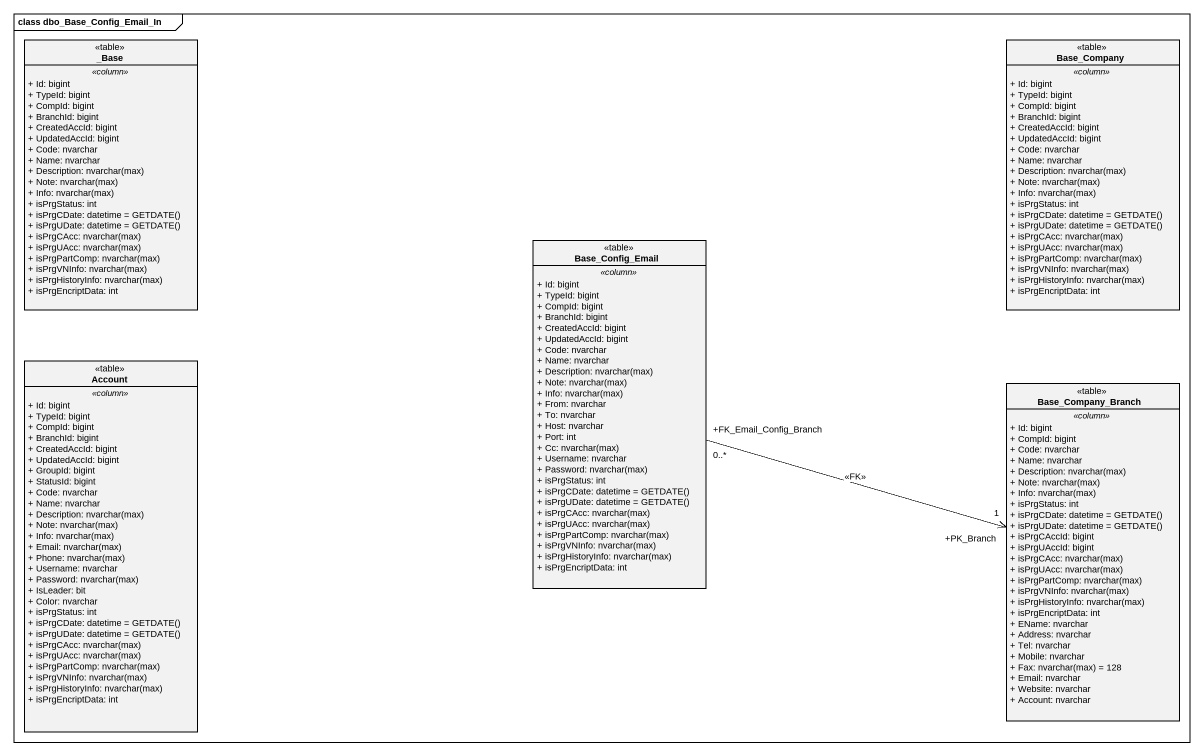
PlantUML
@startuml
mainframe class dbo_Base_Config_Email_In
hide circle
hide empty members
skinparam classAttributeIconSize 0
class "_Base" as Base <<table>> {
  .. <<column>> ..
  + Id: bigint
  + TypeId: bigint
  + CompId: bigint
  + BranchId: bigint
  + CreatedAccId: bigint
  + UpdatedAccId: bigint
  + Code: nvarchar
  + Name: nvarchar
  {field} + Description: nvarchar(max)
  {field} + Note: nvarchar(max)
  {field} + Info: nvarchar(max)
  + isPrgStatus: int
  {field} + isPrgCDate: datetime = GETDATE()
  {field} + isPrgUDate: datetime = GETDATE()
  {field} + isPrgCAcc: nvarchar(max)
  {field} + isPrgUAcc: nvarchar(max)
  {field} + isPrgPartComp: nvarchar(max)
  {field} + isPrgVNInfo: nvarchar(max)
  {field} + isPrgHistoryInfo: nvarchar(max)
  + isPrgEncriptData: int
}
class Base_Company <<table>> {
  .. <<column>> ..
  + Id: bigint
  + TypeId: bigint
  + CompId: bigint
  + BranchId: bigint
  + CreatedAccId: bigint
  + UpdatedAccId: bigint
  + Code: nvarchar
  + Name: nvarchar
  {field} + Description: nvarchar(max)
  {field} + Note: nvarchar(max)
  {field} + Info: nvarchar(max)
  + isPrgStatus: int
  {field} + isPrgCDate: datetime = GETDATE()
  {field} + isPrgUDate: datetime = GETDATE()
  {field} + isPrgCAcc: nvarchar(max)
  {field} + isPrgUAcc: nvarchar(max)
  {field} + isPrgPartComp: nvarchar(max)
  {field} + isPrgVNInfo: nvarchar(max)
  {field} + isPrgHistoryInfo: nvarchar(max)
  + isPrgEncriptData: int
}
class Base_Config_Email <<table>> {
  .. <<column>> ..
  + Id: bigint
  + TypeId: bigint
  + CompId: bigint
  + BranchId: bigint
  + CreatedAccId: bigint
  + UpdatedAccId: bigint
  + Code: nvarchar
  + Name: nvarchar
  {field} + Description: nvarchar(max)
  {field} + Note: nvarchar(max)
  {field} + Info: nvarchar(max)
  + From: nvarchar
  + To: nvarchar
  + Host: nvarchar
  + Port: int
  {field} + Cc: nvarchar(max)
  + Username: nvarchar
  {field} + Password: nvarchar(max)
  + isPrgStatus: int
  {field} + isPrgCDate: datetime = GETDATE()
  {field} + isPrgUDate: datetime = GETDATE()
  {field} + isPrgCAcc: nvarchar(max)
  {field} + isPrgUAcc: nvarchar(max)
  {field} + isPrgPartComp: nvarchar(max)
  {field} + isPrgVNInfo: nvarchar(max)
  {field} + isPrgHistoryInfo: nvarchar(max)
  + isPrgEncriptData: int
}
class Account <<table>> {
  .. <<column>> ..
  + Id: bigint
  + TypeId: bigint
  + CompId: bigint
  + BranchId: bigint
  + CreatedAccId: bigint
  + UpdatedAccId: bigint
  + GroupId: bigint
  + StatusId: bigint
  + Code: nvarchar
  + Name: nvarchar
  {field} + Description: nvarchar(max)
  {field} + Note: nvarchar(max)
  {field} + Info: nvarchar(max)
  {field} + Email: nvarchar(max)
  {field} + Phone: nvarchar(max)
  + Username: nvarchar
  {field} + Password: nvarchar(max)
  + IsLeader: bit
  + Color: nvarchar
  + isPrgStatus: int
  {field} + isPrgCDate: datetime = GETDATE()
  {field} + isPrgUDate: datetime = GETDATE()
  {field} + isPrgCAcc: nvarchar(max)
  {field} + isPrgUAcc: nvarchar(max)
  {field} + isPrgPartComp: nvarchar(max)
  {field} + isPrgVNInfo: nvarchar(max)
  {field} + isPrgHistoryInfo: nvarchar(max)
  + isPrgEncriptData: int
}
class Base_Company_Branch <<table>> {
  .. <<column>> ..
  + Id: bigint
  + CompId: bigint
  + Code: nvarchar
  + Name: nvarchar
  {field} + Description: nvarchar(max)
  {field} + Note: nvarchar(max)
  {field} + Info: nvarchar(max)
  + isPrgStatus: int
  {field} + isPrgCDate: datetime = GETDATE()
  {field} + isPrgUDate: datetime = GETDATE()
  + isPrgCAccId: bigint
  + isPrgUAccId: bigint
  {field} + isPrgCAcc: nvarchar(max)
  {field} + isPrgUAcc: nvarchar(max)
  {field} + isPrgPartComp: nvarchar(max)
  {field} + isPrgVNInfo: nvarchar(max)
  {field} + isPrgHistoryInfo: nvarchar(max)
  + isPrgEncriptData: int
  + EName: nvarchar
  + Address: nvarchar
  + Tel: nvarchar
  + Mobile: nvarchar
  {field} + Fax: nvarchar(max) = 128
  + Email: nvarchar
  + Website: nvarchar
  + Account: nvarchar
}
Base_Config_Email "+FK_Email_Config_Branch\n0..*" -right-> "+PK_Branch\n1" Base_Company_Branch : <<FK>>
@enduml
